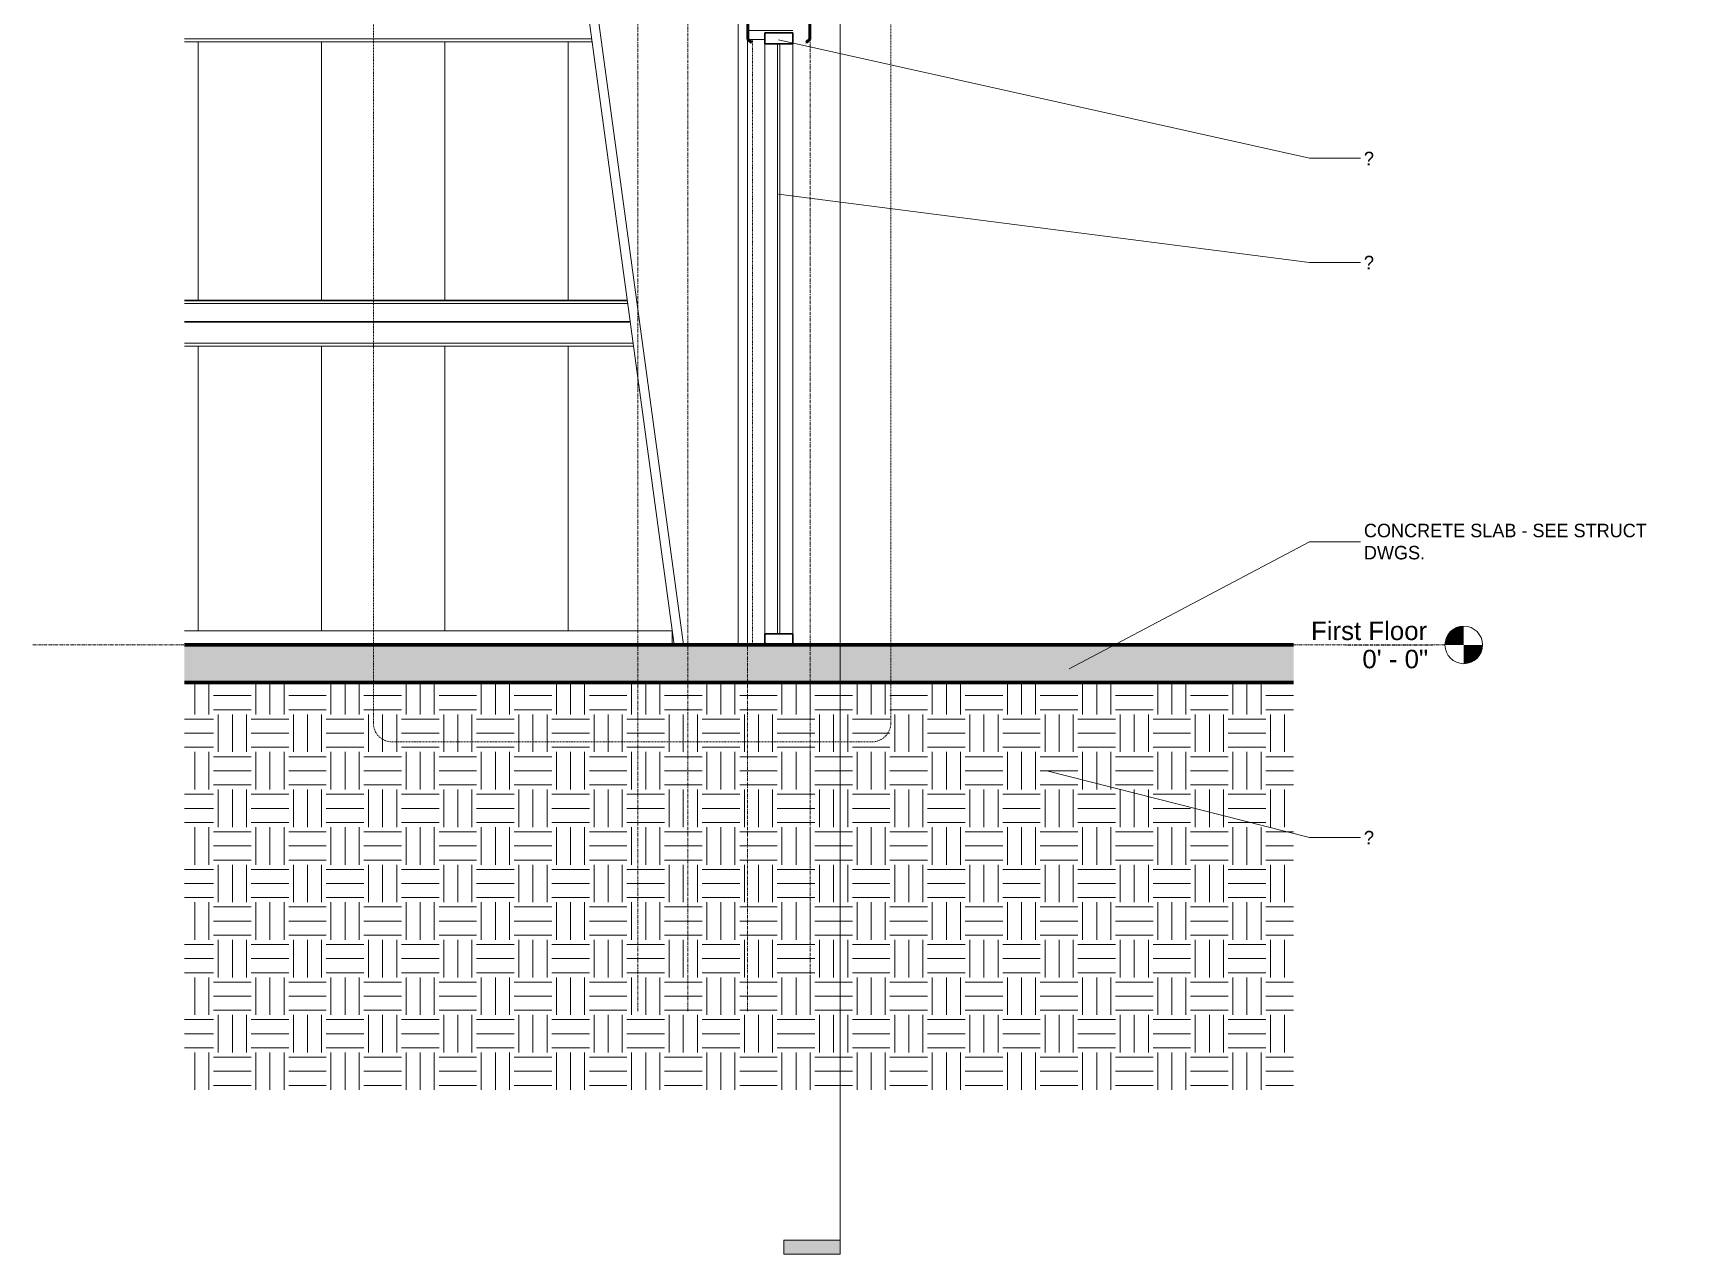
# Model space of a CAD drawing. Header units: inches. Extents: x 22688 to 23638, y -97 to 513.
# Drawn here: x 22955.3 to 23218, y -97.3 to 97.8 of the extents above; entities that cross this region are included whole.
import ezdxf

# ---------------------------------------------------------------- set-up
doc = ezdxf.new("R2010")
doc.units = ezdxf.units.IN
doc.header["$MEASUREMENT"] = 0
for name, pattern in [('Dash Dot 3_16_', [0.3125, 0.1875, -0.0625, 0, -0.0625]), ('Grid Line 1_2_', [0.875, 0.5, -0.125, 0.125, -0.125]), ('Hidden 1_8_', [0.1875, 0.125, -0.0625])]:
    doc.linetypes.add(name, pattern=pattern)
for name, color, linetype, lineweight in [('A-ANNO-IDEN', 131, 'Continuous', 9), ('A-ANNO-SYMB', 150, 'Continuous', 9), ('A-FLOR', 192, 'Continuous', 18), ('A-FLOR-LEVL', 51, 'Continuous', 9), ('A-FLOR-PATT', 8, 'Continuous', 70), ('A-GLAZ-CURT', 52, 'Continuous', 9), ('A-GLAZ-CWMG', 51, 'Continuous', 9), ('A-WALL-PATT', 111, 'Continuous', 18), ('C-TOPO', 7, 'Continuous', 9), ('G-ANNO-SYMB', 111, 'Continuous', 9), ('S-BEAM', 12, 'Continuous', 9), ('S-COLS', 52, 'Continuous', 9), ('S-GRID', 1, 'Continuous', 9)]:
    doc.layers.add(name, color=color, linetype=linetype, lineweight=lineweight)
doc.styles.add('Arial', font='arial.ttf', dxfattribs={"height": 2.950599})
doc.styles.add('Century Gothic', font='GOTHIC.TTF', dxfattribs={"height": 2.155668})

# ---------------------------------------------------------------- blocks, each defined once
blk = doc.blocks.new('Struct_Xcel_Sports Complex_rvt-2-Wall Section - Fieldhouse - South Wall')
at = {"layer": 'A-FLOR-PATT', "lineweight": 9}
h = blk.add_hatch(dxfattribs=at)
h.set_pattern_fill('FP_15', style=0, pattern_type=2)
h.set_pattern_definition([(50, (21892.158, 97.643), (6.885997, -0.6021), [0.72, -7.92]), (355, (21892.158, 97.643), (-1.33176, 7.22055), [0.576, -6.336]), (100.451, (21892.731, 97.592), (5.55363, 6.61819), [0.612, -6.731]), (46.184, (21892.158, 99.563), (10.24564, -1.58893), [1.08, -11.88]), (96.636, (21893.011, 99.43), (8.97244, 9.35152), [0.918, -10.096]), (351.184, (21892.158, 99.563), (8.9732, 9.35123), [0.864, -9.504]), (21, (21893.118, 99.083), (5.730726, -3.865003), [0.72, -7.92]), (326, (21893.118, 99.083), (2.33581, 6.96088), [0.576, -6.336]), (71.451, (21893.595, 98.761), (8.065876, 3.09595), [0.612, -6.731]), (37.5, (21892.158, 97.643), (0.116866, 3.195478), [0.317, -5.942, 0.317, -6.115, -6.36]), (37.5, (21892.158, 97.643), (0.116866, 3.195478), [-12.691, 0.317, -6.043]), (7.5, (21892.158, 97.643), (2.52543, 3.786025), [0.317, -3.35, 0.317, -5.798, -2.424]), (7.5, (21892.158, 97.643), (2.52543, 3.786025), [-9.782, 0.317, -2.107]), (327.5, (21890.017, 97.643), (5.124369, -0.216176), [0.317, -2.083, 0.317, -7.171, -9.936]), (327.5, (21890.017, 97.643), (5.124369, -0.216176), [-9.888, 0.317, -9.619]), (317.5, (21889.057, 97.643), (5.598326, 0.96141), [0.317, -2.803, 0.317, -4.656, -7.056]), (317.5, (21889.057, 97.643), (5.598326, 0.96141), [-8.093, 0.317, -6.739])])
h.paths.add_polyline_path([(22358.19, -6), (22446.73, -6), (22446.73, 0), (22269.65, 0), (22269.65, -6)], flags=0)
at = {"layer": 'A-FLOR', "color": 250, "lineweight": 70}
for p, q in [((22446.73, 0), (22269.65, 0)), ((22269.65, -6), (22446.73, -6))]:
    blk.add_line(p, q, dxfattribs=at)
blk = doc.blocks.new('Girt_C - 10_D-1260059-Wall Section - Fieldhouse - South Wall')
at = {"layer": 'S-BEAM'}
h = blk.add_hatch(dxfattribs=at)
h.set_pattern_fill('FP_13', color=256, style=0, pattern_type=2)
h.set_pattern_definition([(45, (21892.158, 97.643), (-2.375879, 2.375879), []), (45, (21892.158, 101.243), (-2.375879, 2.375879), [])])
h.paths.add_polyline_path([(22360.13, 96.2), (22360.2, 96.28), (22359.66, 96.73), (22359.66, 100), (22359.69, 100.05), (22359.74, 100.07), (22369.37, 100.07), (22369.42, 100.05), (22369.44, 100), (22369.44, 96.73), (22368.91, 96.28), (22368.98, 96.2), (22369.55, 96.68), (22369.55, 99.99), (22369.5, 100.12), (22369.37, 100.18), (22359.74, 100.18), (22359.61, 100.12), (22359.55, 99.99), (22359.55, 96.68)], flags=0)
at = {"layer": 'S-BEAM', "lineweight": 50}
for p, q in [((22359.55, 99.99), (22359.55, 96.68)), ((22359.66, 96.73), (22359.66, 100)), ((22369.37, 100.18), (22359.74, 100.18)), ((22359.74, 100.07), (22369.37, 100.07)), ((22369.44, 100), (22369.44, 96.73)), ((22369.55, 96.68), (22369.55, 99.99)), ((22359.55, 96.68), (22360.13, 96.2)), ((22360.2, 96.28), (22359.66, 96.73)), ((22360.13, 96.2), (22360.2, 96.28)), ((22369.44, 96.73), (22368.91, 96.28)), ((22368.91, 96.28), (22368.98, 96.2)), ((22368.98, 96.2), (22369.55, 96.68))]:
    blk.add_line(p, q, dxfattribs=at)
for centre, radius, start, end in [((22359.74, 99.99), 0.188, 90, 180), ((22359.74, 99.99), 0.0782, 90, 176.9576), ((22369.37, 99.99), 0.188, 0, 90), ((22369.37, 99.99), 0.0782, 2.1227, 90)]:
    blk.add_arc(centre, radius, start, end, dxfattribs=at)
blk = doc.blocks.new('Rectangular Mullion - Profile_Polycarbonate_Lower-1149884-Wall Section - Fieldhouse - South Wall')
at = {"layer": 'A-GLAZ-CWMG'}
blk.add_line((22347.54, 2.24), (22269.65, 2.24), dxfattribs=at)
blk = doc.blocks.new('columns and girder2 - one-1334686-Wall Section - Fieldhouse - South Wall')
at = {"layer": 'S-BEAM'}
for p, q in [((22269.65, 338.25), (22306.55, 336.72)), ((22306.55, 337.89), (22306.55, 292.37)), ((22309.55, 292.37), (22309.55, 337.76)), ((22309.55, 336.59), (22352.9, 334.78)), ((22353.16, 334.77), (22359.55, 334.51)), ((22358.05, 335.74), (22358.05, 134.82)), ((22359.55, 292.81), (22359.55, 335.68)), ((22359.55, 334.51), (22359.55, 335.68)), ((22306.55, 296.38), (22269.65, 302.72)), ((22269.65, 301.2), (22306.55, 294.85)), ((22358.05, 296.12), (22309.55, 296.12)), ((22309.55, 295.12), (22358.05, 295.12)), ((22306.55, 292.37), (22309.55, 292.37)), ((22308.04, 292.37), (22347.85, 0)), ((22349.36, 0), (22309.55, 292.37)), ((22359.55, 244.56), (22359.55, 289.44)), ((22359.55, 196.31), (22359.55, 241.19)), ((22358.05, 116.82), (22358.05, 0)), ((22359.55, 0), (22359.55, 96.68))]:
    blk.add_line(p, q, dxfattribs=at)
blk = doc.blocks.new('System Panel - Interior Glazing-1220293-Wall Section - Fieldhouse - South Wall')
at = {"layer": 'A-GLAZ-CURT', "lineweight": 18}
for p, q in [((22364.37, 96), (22364.37, 1.75)), ((22364.74, 96), (22364.37, 96)), ((22364.74, 1.75), (22364.74, 96)), ((22364.37, 1.75), (22364.74, 1.75))]:
    blk.add_line(p, q, dxfattribs=at)
blk = doc.blocks.new('Rectangular Mullion - Interior 1_75_ x 4_5_-1179490-Wall Section - Fieldhouse - South Wall')
at = {"layer": 'A-GLAZ-CWMG', "lineweight": 30}
for p, q in [((22362.3, 97.75), (22362.3, 96)), ((22366.8, 97.75), (22362.3, 97.75)), ((22366.8, 96), (22366.8, 97.75)), ((22362.3, 96), (22366.8, 96))]:
    blk.add_line(p, q, dxfattribs=at)
blk = doc.blocks.new('Rectangular Mullion - Interior 1_75_ x 4_5_-1305207-Wall Section - Fieldhouse - South Wall')
at = {"layer": 'A-GLAZ-CWMG', "lineweight": 30}
for p, q in [((22362.3, 1.75), (22362.3, 0)), ((22366.8, 1.75), (22362.3, 1.75)), ((22362.3, 0), (22366.8, 0)), ((22366.8, 0), (22366.8, 1.75))]:
    blk.add_line(p, q, dxfattribs=at)
blk = doc.blocks.new('Rectangular Mullion - Interior 1_75_ x 4_5_-1220290-Wall Section - Fieldhouse - South Wall')
at = {"layer": 'A-GLAZ-CWMG'}
for p, q in [((22362.3, 1.75), (22362.3, 96)), ((22366.8, 96), (22366.8, 1.75))]:
    blk.add_line(p, q, dxfattribs=at)
blk = doc.blocks.new('C-Channel-Column - C10X25-1255484-Wall Section - Fieldhouse - South Wall')
at = {"layer": 'S-COLS', "linetype": 'Hidden 1_8_'}
blk.add_line((22360.36, 0), (22360.36, 96.68), dxfattribs=at)
blk = doc.blocks.new('Girt_Z - 10_D-1239982-Wall Section - Fieldhouse - South Wall')
at = {"layer": 'S-BEAM'}
for p, q in [((22333.73, 103.68), (22269.65, 103.68)), ((22333.74, 103.59), (22269.65, 103.59)), ((22333.81, 103.14), (22269.65, 103.14)), ((22334.2, 100.25), (22269.65, 100.25)), ((22334.21, 100.18), (22269.65, 100.18)), ((22334.67, 96.8), (22269.65, 96.8)), ((22334.73, 96.32), (22269.65, 96.32))]:
    blk.add_line(p, q, dxfattribs=at)
blk = doc.blocks.new('Girt_Z - 10_D-1236892-Wall Section - Fieldhouse - South Wall')
at = {"layer": 'S-BEAM'}
for p, q in [((22340.35, 55.05), (22269.65, 55.05)), ((22340.37, 54.97), (22269.65, 54.97)), ((22340.43, 54.52), (22269.65, 54.52)), ((22340.82, 51.63), (22269.65, 51.63)), ((22340.83, 51.55), (22269.65, 51.55)), ((22341.29, 48.18), (22269.65, 48.18)), ((22341.36, 47.7), (22269.65, 47.7))]:
    blk.add_line(p, q, dxfattribs=at)
blk = doc.blocks.new('Level - Level Head - Circle-15001-Wall Section - Fieldhouse - South Wall')
at = {"layer": 'A-FLOR-LEVL'}
h = blk.add_hatch(color=256, dxfattribs=at)
edge = h.paths.add_edge_path(flags=0)
edge.add_line((22473.91, 0), (22470.91, 0))
edge.add_arc((22473.91, 0), 3, 90, 180, ccw=False)
edge.add_line((22473.91, 3), (22473.91, 0))
h = blk.add_hatch(color=256, dxfattribs=at)
edge = h.paths.add_edge_path(flags=0)
edge.add_line((22473.91, -3), (22473.91, 0))
edge.add_line((22473.91, 0), (22476.91, 0))
edge.add_arc((22473.91, 0), 3, 270, 360, ccw=False)
blk.add_circle((22473.91, 0), 3, dxfattribs=at)
blk = doc.blocks.new('Section - 3_32_ x 3_8_-18514-Wall Section - Fieldhouse - South Wall')
at = {"layer": 'G-ANNO-SYMB'}
blk.add_hatch(color=256, dxfattribs=at).paths.add_polyline_path([(22365.36, -95.05), (22374.36, -95.05), (22374.36, -97.3), (22365.36, -97.3)], flags=0)
for p, q in [((22365.36, -95.05), (22365.36, -97.3)), ((22374.36, -95.05), (22365.36, -95.05)), ((22374.36, -97.3), (22374.36, -95.05)), ((22365.36, -97.3), (22374.36, -97.3))]:
    blk.add_line(p, q, dxfattribs=at)

msp = doc.modelspace()

# ---------------------------------------------------------------- hatches: boundary and pattern name
at = {"layer": 'A-WALL-PATT', "lineweight": 9}
h = msp.add_hatch(dxfattribs=at)
h.set_pattern_fill('FP_14', color=256, style=0, pattern_type=2)
h.set_pattern_definition([(90, (22233.678, 0), (-19.685, 1e-15), [])])
h.paths.add_polyline_path([(22979.51, 2.24), (23057.4, 2.24), (23051.21, 47.7), (22979.51, 47.7), (22979.51, 44.66)], flags=0)
h.paths.add_polyline_path([(23017.9, 55.05), (23050.21, 55.05), (23044.59, 96.32), (22979.51, 96.32), (22979.51, 55.05)], flags=0)
h.paths.add_polyline_path([(22979.51, 103.68), (23043.59, 103.68), (23042.66, 110.55), (23036.91, 110.55), (23033.95, 110.63), (23030.48, 110.89), (23026.82, 111.4), (23024.52, 111.86), (23023.23, 112.12), (23021.67, 112.53), (23020.3, 112.9), (23019.73, 113.06), (23017.78, 113.69), (23016.44, 114.16), (23013.89, 115.19), (23012.04, 116.03), (23009.47, 117.37), (23007.78, 118.34), (23006.08, 119.41), (23004.64, 120.42), (23003.12, 121.58), (23002.13, 122.37), (23000.75, 123.6), (22999.71, 124.56), (22998.22, 126.11), (22997.07, 127.44), (22996.11, 128.63), (22994.93, 130.25), (22993.95, 131.79), (22993.34, 132.79), (22992.66, 134.04), (22991.97, 135.44), (22991.28, 137.07), (22990.56, 139.02), (22990.04, 140.77), (22989.94, 141.19), (22979.51, 141.19), (22979.51, 116.97)], flags=0)
h.paths.add_polyline_path([(22988.87, 148.54), (22988.95, 148.54), (22988.91, 149.18), (22988.91, 154.5), (22979.51, 154.5), (22979.51, 148.54), (22988.74, 148.54)], flags=0)
h.paths.add_polyline_path([(23034.16, 172.91), (23031.91, 189.44), (22979.51, 189.44), (22979.51, 186.5), (23000.77, 186.5), (23003.1, 186.38), (23003.52, 186.44), (23004.91, 186.5), (23006.31, 186.44), (23007.78, 186.24), (23009.15, 185.92), (23010.38, 185.54), (23010.54, 185.47), (23014.78, 184.4), (23016.39, 183.83), (23018.45, 183.08), (23019.11, 182.85), (23023.37, 180.83), (23027.41, 178.41), (23031.22, 175.58), (23034, 173.06)], flags=0)
h.paths.add_polyline_path([(23070.06, 196.3), (23078.91, 196.3), (23078.91, 237.31), (23069.41, 237.31), (23069.41, 196.31), (23069.99, 196.79), (23070.06, 196.71), (23069.56, 196.3), (23069.99, 196.3)], flags=0)
h.paths.add_polyline_path([(22979.51, 196.79), (23030.91, 196.79), (23025.34, 237.69), (22979.51, 237.69), (22979.51, 218.21)], flags=0)
h.paths.add_polyline_path([(23070.06, 241.3), (23078.91, 241.3), (23078.91, 286), (23078.84, 285.94), (23078.77, 286.02), (23078.91, 286.15), (23078.91, 289.44), (23069.41, 289.44), (23069.41, 244.56), (23069.99, 245.04), (23070.06, 244.96), (23069.52, 244.51), (23069.52, 241.37), (23069.55, 241.32), (23069.6, 241.3), (23069.99, 241.3)], flags=0)
h.paths.add_polyline_path([(23018.93, 245.04), (23024.34, 245.04), (23018.77, 285.94), (22979.88, 285.94), (22979.51, 285.23), (22979.51, 245.04), (23017.9, 245.04)], flags=0)
h.paths.add_polyline_path([(23078.91, 289.55), (23078.91, 335.28), (23069.41, 335.68), (23069.41, 292.81), (23069.99, 293.29), (23070.06, 293.21), (23069.52, 292.76), (23069.52, 289.62), (23069.55, 289.57), (23069.6, 289.55)], flags=0)
h.paths.add_polyline_path([(23009.54, 293.29), (23016.41, 293.29), (23016.41, 294.85), (22979.51, 301.2), (22979.51, 294.49), (22979.54, 294.5), (22979.69, 294.43), (22979.73, 294.39), (22979.78, 294.24), (22979.79, 294.18), (22979.79, 294), (23009.54, 294), (23009.54, 293.4)], flags=0)
h = msp.add_hatch(dxfattribs=at)
h.set_pattern_fill('FP_12', color=256, style=0, pattern_type=2)
h.set_pattern_definition([(90, (23719.67, -1108), (-193, -193), [48, -145]), (180, (23719.67, -1108), (-2e-14, -193), [96.25, -96.75]), (270, (23623.42, -1060), (-193, -193), [48, -145]), (180, (23719.67, -1060), (-2e-14, -193), [96.25, -96.75]), (270, (23623.17, -1060), (-193, -193), [48, -145]), (180, (23623.17, -1060), (-2e-14, -193), [96.25, -96.75]), (90, (23526.92, -1108), (-193, -193), [48, -145]), (180, (23623.17, -1108), (-2e-14, -193), [96.25, -96.75]), (90, (23671.67, -1059.75), (-193, -193), [48, -145]), (180, (23719.92, -1059.75), (-2e-14, -193), [48.25, -144.75]), (180, (23719.92, -1011.75), (-2e-14, -193), [48.25, -144.75]), (90, (23575.17, -1059.75), (-193, -193), [48, -145]), (180, (23671.42, -1059.75), (-2e-14, -193), [96.25, -96.75]), (270, (23671.42, -1011.75), (-193, -193), [48, -145]), (180, (23671.42, -1011.75), (-2e-14, -193), [96.25, -96.75]), (180, (23574.92, -1059.75), (-2e-14, -193), [48, -145]), (270, (23574.92, -1011.75), (-193, -193), [48, -145]), (180, (23574.92, -1011.75), (-2e-14, -193), [48, -145]), (90, (23719.67, -1011.5), (-193, -193), [48, -145]), (180, (23719.67, -1011.5), (-2e-14, -193), [96.25, -96.75]), (270, (23623.42, -963.5), (-193, -193), [48, -145]), (180, (23719.67, -963.5), (-2e-14, -193), [96.25, -96.75]), (270, (23623.17, -963.5), (-193, -193), [48, -145]), (180, (23623.17, -963.5), (-2e-14, -193), [96.25, -96.75]), (270, (23526.92, -963.5), (-193, -193), [48, -145]), (180, (23623.17, -1011.5), (-2e-14, -193), [96.25, -96.75]), (90, (23671.67, -963.25), (-193, -193), [48, -145]), (180, (23719.92, -963.25), (-2e-14, -193), [48.25, -144.75]), (180, (23719.92, -915.25), (-2e-14, -193), [48.25, -144.75]), (90, (23575.17, -963.25), (-193, -193), [48, -145]), (180, (23671.42, -963.25), (-2e-14, -193), [96.25, -96.75]), (270, (23671.42, -915.25), (-193, -193), [48, -145]), (180, (23671.42, -915.25), (-2e-14, -193), [96.25, -96.75]), (180, (23574.92, -963.25), (-2e-14, -193), [48, -145]), (270, (23574.92, -915.25), (-193, -193), [48, -145]), (180, (23574.92, -915.25), (-2e-14, -193), [48, -145])])
h.paths.add_polyline_path([(23070.06, 96.68), (23072.16, 96.68), (23072.16, 97.75), (23076.66, 97.75), (23076.66, 98.25), (23069.52, 98.25), (23069.52, 96.73), (23069.58, 96.68), (23069.99, 96.68)], flags=0)
at = {"layer": 'C-TOPO'}
h = msp.add_hatch(dxfattribs=at)
h.set_pattern_fill('FP_10', color=256, style=0, pattern_type=2)
h.set_pattern_definition([(0, (21892.158, 97.643), (6, 6), [6, -6]), (0, (21892.158, 99.893), (6, 6), [6, -6]), (0, (21892.158, 102.143), (6, 6), [6, -6]), (90, (21892.908, 102.893), (-6, 6), [6, -6]), (90, (21895.158, 102.893), (-6, 6), [6, -6]), (90, (21897.408, 102.893), (-6, 6), [6, -6])])
h.paths.add_polyline_path([(22979.51, -71.05), (23156.59, -71.05), (23156.59, -6), (22979.51, -6)], flags=0)

# ---------------------------------------------------------------- linework, layer by layer
at = {"layer": 'A-ANNO-IDEN', "color": 153}
for p, q in [((23074.39, 96.66), (23159.15, 77.72)), ((23159.15, 77.72), (23167.83, 77.72)), ((23074.39, 71.97), (23159.15, 61.1)), ((23159.15, 61.1), (23167.83, 61.1)), ((23159.15, 16.48), (23167.83, 16.48)), ((23117.23, -20.13), (23159.15, -30.75)), ((23159.15, -30.75), (23167.83, -30.75))]:
    msp.add_line(p, q, dxfattribs=at)
at = {"layer": 'A-ANNO-SYMB', "linetype": 'Dash Dot 3_16_'}
for p, q in [((23009.68, 359.6), (23009.68, -12.49)), ((23092.29, -12.49), (23092.29, 359.6)), ((23012.68, -15.49), (23089.29, -15.49))]:
    msp.add_line(p, q, dxfattribs=at)
for centre, start, end in [((23012.68, -12.49), 180, 270), ((23089.29, -12.49), 270, 0)]:
    msp.add_arc(centre, 3, start, end, dxfattribs=at)
at = {"layer": 'G-ANNO-SYMB'}
msp.add_line((23084.22, 415.76), (23084.22, -95.05), dxfattribs=at)
at = {"layer": 'S-COLS'}
for p, q in [((23072.16, 96.68), (23069.58, 96.68)), ((23057.41, 2.19), (23057.41, 0))]:
    msp.add_line(p, q, dxfattribs=at)
at = {"layer": 'S-GRID', "linetype": 'Grid Line 1_2_'}
for p, q in [((23051.91, -58.47), (23051.91, 415.94)), ((23059.91, -58.47), (23059.91, 415.94)), ((23069.41, -58.47), (23069.41, 415.94)), ((23069.41, -58.47), (23069.41, 415.94)), ((23079.41, -58.47), (23079.41, 415.94))]:
    msp.add_line(p, q, dxfattribs=at)

# ---------------------------------------------------------------- block references
at = {"layer": 'A-FLOR-LEVL'}
msp.add_blockref('Level - Level Head - Circle-15001-Wall Section - Fieldhouse - South Wall', (709.86, 0), dxfattribs=at)
at = {"layer": 'A-GLAZ-CURT'}
msp.add_blockref('System Panel - Interior Glazing-1220293-Wall Section - Fieldhouse - South Wall', (709.86, 0), dxfattribs=at)
at = {"layer": 'A-GLAZ-CWMG'}
for name in ['Rectangular Mullion - Interior 1_75_ x 4_5_-1179490-Wall Section - Fieldhouse - South Wall', 'Rectangular Mullion - Interior 1_75_ x 4_5_-1220290-Wall Section - Fieldhouse - South Wall', 'Rectangular Mullion - Profile_Polycarbonate_Lower-1149884-Wall Section - Fieldhouse - South Wall', 'Rectangular Mullion - Interior 1_75_ x 4_5_-1305207-Wall Section - Fieldhouse - South Wall']:
    msp.add_blockref(name, (709.86, 0), dxfattribs=at)
at = {"layer": 'G-ANNO-SYMB'}
msp.add_blockref('Section - 3_32_ x 3_8_-18514-Wall Section - Fieldhouse - South Wall', (709.86, 0), dxfattribs=at)
at = {"layer": 'S-BEAM'}
for name in ['columns and girder2 - one-1334686-Wall Section - Fieldhouse - South Wall', 'Girt_Z - 10_D-1239982-Wall Section - Fieldhouse - South Wall', 'Girt_C - 10_D-1260059-Wall Section - Fieldhouse - South Wall', 'Girt_Z - 10_D-1236892-Wall Section - Fieldhouse - South Wall']:
    msp.add_blockref(name, (709.86, 0), dxfattribs=at)
at = {"layer": 'S-COLS', "linetype": 'Hidden 1_8_'}
msp.add_blockref('C-Channel-Column - C10X25-1255484-Wall Section - Fieldhouse - South Wall', (709.86, 0), dxfattribs=at)

# ---------------------------------------------------------------- texts
at = {"layer": 'A-FLOR-LEVL', "insert": (23177.93, 3.73), "char_height": 2.9506, "width": 22.032, "attachment_point": 3, "line_spacing_factor": 0.938532, "style": 'Arial', "bg_fill": 3, "box_fill_scale": 1.25, "bg_fill_color": 0, "bg_fill_transparency": 0}
msp.add_mtext('First Floor', dxfattribs=at)

# ---------------------------------------------------------------- next in the draw order: linework, layer by layer
at = {"layer": 'A-ANNO-IDEN', "color": 153}
msp.add_line((23120.78, -3.83), (23159.15, 16.48), dxfattribs=at)

# ---------------------------------------------------------------- next in the draw order: block references
at = {"color": 50, "lineweight": 5}
msp.add_blockref('Struct_Xcel_Sports Complex_rvt-2-Wall Section - Fieldhouse - South Wall', (709.86, 0), dxfattribs=at)

# ---------------------------------------------------------------- next in the draw order: texts
at = {"layer": 'A-ANNO-IDEN', "attachment_point": 1, "line_spacing_factor": 0.984117, "style": 'Century Gothic', "bg_fill": 3, "box_fill_scale": 1.25, "bg_fill_color": 0, "bg_fill_transparency": 0}
for s, insert, char_height, width in [('?', (23167.83, 78.77), 2.16, 2.079), ('?', (23167.83, 62.15), 2.16, 2.079), ('CONCRETE SLAB - SEE STRUCT\\PDWGS.', (23167.83, 19.35), 2.1557, 49.626), ('?', (23167.83, -29.7), 2.16, 2.079)]:
    msp.add_mtext(s, dxfattribs=dict(at, insert=insert, char_height=char_height, width=width))
at = {"layer": 'A-FLOR-LEVL', "insert": (23178.08, -0.78), "char_height": 2.951, "width": 12.492, "attachment_point": 3, "line_spacing_factor": 0.938532, "style": 'Arial', "bg_fill": 3, "box_fill_scale": 1.25, "bg_fill_color": 0, "bg_fill_transparency": 0}
msp.add_mtext('0\' - 0"', dxfattribs=at)

# ---------------------------------------------------------------- next in the draw order: linework, layer by layer
at = {"layer": 'A-FLOR-LEVL', "linetype": 'Grid Line 1_2_'}
msp.add_line((22955.32, 0), (23180.77, 0), dxfattribs=at)

doc.saveas('drawing.dxf')
